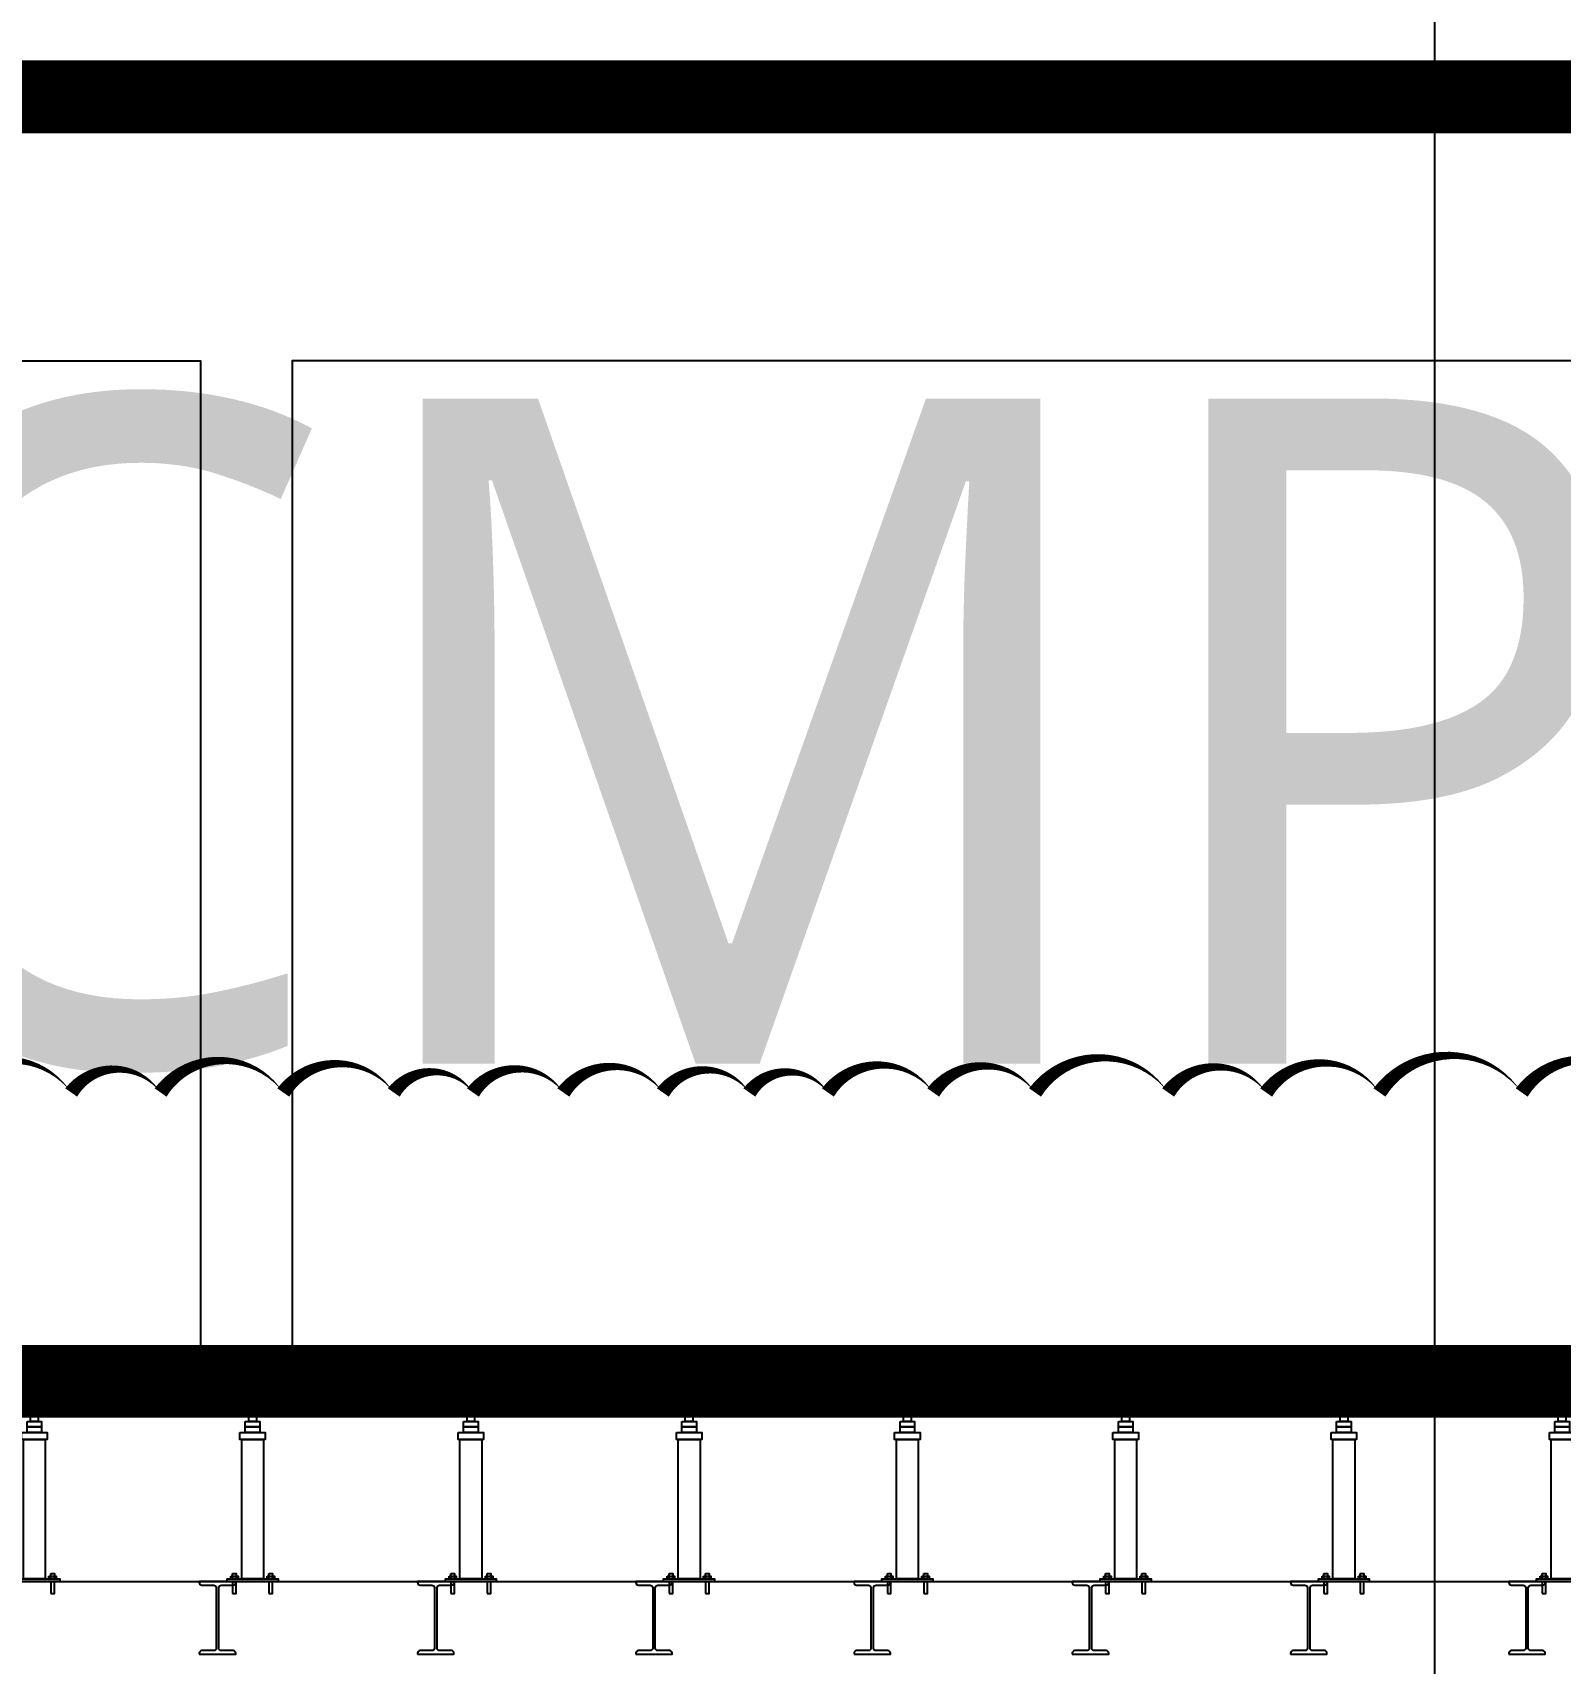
# Model space of a CAD drawing. Extents: x -3080 to 28500, y -1326 to 31609.
# Drawn here: x 5579.5 to 5999.5, y 26588.3 to 27036.5 of the extents above; entities that cross this region are included whole.
import ezdxf
from ezdxf.xclip import XClip

# ---------------------------------------------------------------- set-up
doc = ezdxf.new("R2010")
doc.units = 0
doc.header["$LTSCALE"] = 100
doc.header["$XCLIPFRAME"] = 2
doc.linetypes.add('188K-SM-07-F10-MECH-CR PIPE-Y2257103$0$X-S-FAB_SL ALL$0$HIDDEN', pattern=[0.4, 0.3, -0.1])
for name, color, linetype in [('0-xref', 8, 'Continuous'), ('188K-SM-07-F10-MECH-CR PIPE-Y2257103$0$0-BG', 6, 'Continuous'), ('188K-SM-07-F10-MECH-CR PIPE-Y2257103$0$0-CF-BABY 位', 2, 'Continuous'), ('188K-SM-07-F10-MECH-CR PIPE-Y2257103$0$AP2C-SM-08-FNN-340-A(N)-SMP$0$18P2-SM-08-FNN-320-A(9)-20190318-JEN$0$SM-08-FNN-300-A(9)-JEN$0$15P6-SM-08-FNN-320-A(10)-UIS-TCM$0$15P6-SM-08-FNN-320-A(10)-UIS-TCM$0$15P6-SM-08-FNN-320-A(10)-UIS-TCM$0$15P6-SM-08-FNN-320-A(10)-UIS-TCM$0$15P6-SM-08-FNN-320-A(10)-UIS-TCM$0$0-IE-SECTION', 1, 'Continuous'), ('188K-SM-07-F10-MECH-CR PIPE-Y2257103$0$Raised Floor', 1, 'Continuous'), ('188K-SM-07-F10-MECH-CR PIPE-Y2257103$0$X-S-FAB_SL ALL$0$ASP_3', 3, 'Continuous'), ('188K-SM-07-F10-MECH-CR PIPE-Y2257103$0$X-S-FAB_SL ALL$0$ASP_8', 8, 'Continuous'), ('188K-SM-07-F10-MECH-CR PIPE-Y2257103$0$X-S-FAB_SL ALL$0$WALL-RC', 1, 'Continuous')]:
    doc.layers.add(name, color=color, linetype=linetype)
doc.styles.add('188K-SM-07-F10-MECH-CR PIPE-Y2257103$0$Standard', font='', dxfattribs={"width": 0.8})
doc.styles.get('188K-SM-07-F10-MECH-CR PIPE-Y2257103$0$Standard').set_extended_font_data('Microsoft JhengHei')

# ---------------------------------------------------------------- blocks, each defined once
blk = doc.blocks.new('188K-SM-07-F10-MECH-CR PIPE-Y2257103$0$TOOL123')
at = {"layer": '188K-SM-07-F10-MECH-CR PIPE-Y2257103$0$0-CF-BABY 位', "const_width": 20}
blk.add_lwpolyline([(4997.96, -83776.14), (6427.77, -83776.14), (6427.77, -84129.23), (4997.96, -84129.23)], close=True, dxfattribs=at)
at = {"layer": '188K-SM-07-F10-MECH-CR PIPE-Y2257103$0$0-CF-BABY 位', "style": '188K-SM-07-F10-MECH-CR PIPE-Y2257103$0$Standard'}
blk.add_text('CMP', height=182.805, dxfattribs=at).set_placement((5513.2, -84041.87))
blk = doc.blocks.new('188K-SM-07-F10-MECH-CR PIPE-Y2257103$0$X-S-FAB_SL ALL$0$steel_100x200')
at = {"color": 6}
blk.add_lwpolyline([(0, 0), (10, 0), (10, 0.3, 0.414214), (9.3, 1), (6.05, 1, -0.414214), (5.35, 1.7), (5.35, 18.3, -0.414214), (6.05, 19), (9.3, 19, 0.414214), (10, 19.7), (10, 20), (0, 20), (0, 19.7, 0.414214), (0.7, 19), (3.95, 19, -0.414214), (4.65, 18.3), (4.65, 1.7, -0.414214), (3.95, 1), (0.7, 1, 0.414214), (0, 0.3)], format="xyb", close=True, dxfattribs=at)
blk = doc.blocks.new('*U1663')
at = {"layer": '188K-SM-07-F10-MECH-CR PIPE-Y2257103$0$X-S-FAB_SL ALL$0$WALL-RC'}
blk.add_blockref('188K-SM-07-F10-MECH-CR PIPE-Y2257103$0$X-S-FAB_SL ALL$0$steel_100x200', (-5, -10), dxfattribs=at)
blk = doc.blocks.new('*U1664')
at = {"layer": '188K-SM-07-F10-MECH-CR PIPE-Y2257103$0$X-S-FAB_SL ALL$0$WALL-RC', "color": 0, "linetype": 'ByBlock', "lineweight": -2, "transparency": 16777216}
for p in [(3780, 0), (3840, 0), (3900, 0), (3960, 0), (4020, 0), (4080, 0), (4140, 0)]:
    blk.add_blockref('*U1663', p, dxfattribs=at)
blk = doc.blocks.new('188K-SM-07-F10-MECH-CR PIPE-Y2257103$0$X-S-FAB_SL ALL')
at = {"color": 6}
blk.add_line((-2628.521, -72723.977), (19076.479, -72723.977), dxfattribs=at)
at = {"layer": '188K-SM-07-F10-MECH-CR PIPE-Y2257103$0$X-S-FAB_SL ALL$0$ASP_3', "linetype": '188K-SM-07-F10-MECH-CR PIPE-Y2257103$0$X-S-FAB_SL ALL$0$HIDDEN'}
for p, q in [((-2628.521, -72668.977), (19076.479, -72668.977)), ((-2628.521, -72674.477), (19076.479, -72674.477))]:
    blk.add_line(p, q, dxfattribs=at)
at = {"layer": '188K-SM-07-F10-MECH-CR PIPE-Y2257103$0$X-S-FAB_SL ALL$0$ASP_8'}
blk.add_line((1491.479, -72848.977), (1491.479, -71981.477), dxfattribs=at)
at = {"layer": '188K-SM-07-F10-MECH-CR PIPE-Y2257103$0$X-S-FAB_SL ALL$0$WALL-RC'}
blk.add_blockref('*U1664', (-2623.171, -72733.977), dxfattribs=at)
blk = doc.blocks.new('188K-SM-07-F10-MECH-CR PIPE-Y2257103$0$A$Cf749f455')
at = {"layer": '188K-SM-07-F10-MECH-CR PIPE-Y2257103$0$Raised Floor'}
for points in [[(60, 45), (0, 45), (0, 40), (60, 40)], [(-4.5, 40), (4.5, 40), (4.5, 39.5), (-4.5, 39.5)], [(-4.5, 39), (4.5, 39), (4.5, 39.5), (-4.5, 39.5)], [(1.05, 39), (-1.05, 39), (-1.05, 34), (1.05, 34)], [(4.5, 37.5), (55.5, 37.5), (58, 40), (2, 40)], [(2, 34), (-2, 34), (-2, 32.5), (2, 32.5)], [(2, 32.5), (-2, 32.5), (-2, 31), (2, 31)], [(3.5, 31), (-3.5, 31), (-3.5, 29), (3.5, 29)], [(3, 29), (-3, 29), (-3, -9.3), (3, -9.3)], [(-4, -8.5), (-6, -8.5), (-6, -9.3), (-4, -9.3)], [(-4.5, -7.8), (-5.5, -7.8), (-5.5, -9.3), (-4.5, -9.3)], [(6, -8.5), (4, -8.5), (4, -9.3), (6, -9.3)], [(5.5, -7.8), (4.5, -7.8), (4.5, -9.3), (5.5, -9.3)], [(-7, -10), (7, -10), (7, -9.3), (-7, -9.3)], [(-4.5, -13.3), (-5.5, -13.3), (-5.5, -10), (-4.5, -10)], [(5.5, -13.3), (4.5, -13.3), (4.5, -10), (5.5, -10)]]:
    blk.add_lwpolyline(points, close=True, dxfattribs=at)
blk = doc.blocks.new('*U1648')
at = {"layer": '188K-SM-07-F10-MECH-CR PIPE-Y2257103$0$AP2C-SM-08-FNN-340-A(N)-SMP$0$18P2-SM-08-FNN-320-A(9)-20190318-JEN$0$SM-08-FNN-300-A(9)-JEN$0$15P6-SM-08-FNN-320-A(10)-UIS-TCM$0$15P6-SM-08-FNN-320-A(10)-UIS-TCM$0$15P6-SM-08-FNN-320-A(10)-UIS-TCM$0$15P6-SM-08-FNN-320-A(10)-UIS-TCM$0$15P6-SM-08-FNN-320-A(10)-UIS-TCM$0$0-IE-SECTION'}
blk.add_lwpolyline([(22872.45, -72388.48), (22246.75, -72388.48), (22246.75, -72668.98), (22872.45, -72668.98)], close=True, dxfattribs=at)
blk = doc.blocks.new('*U1647')
at = {"layer": '188K-SM-07-F10-MECH-CR PIPE-Y2257103$0$AP2C-SM-08-FNN-340-A(N)-SMP$0$18P2-SM-08-FNN-320-A(9)-20190318-JEN$0$SM-08-FNN-300-A(9)-JEN$0$15P6-SM-08-FNN-320-A(10)-UIS-TCM$0$15P6-SM-08-FNN-320-A(10)-UIS-TCM$0$15P6-SM-08-FNN-320-A(10)-UIS-TCM$0$15P6-SM-08-FNN-320-A(10)-UIS-TCM$0$15P6-SM-08-FNN-320-A(10)-UIS-TCM$0$0-IE-SECTION'}
blk.add_lwpolyline([(23033.43, -72388.48), (23557.7, -72388.48), (23557.7, -72668.98), (23033.43, -72668.98)], close=True, dxfattribs=at)
blk = doc.blocks.new('188K-SM-07-F10-MECH-CR PIPE-Y2257103')
blk.add_blockref('188K-SM-07-F10-MECH-CR PIPE-Y2257103$0$TOOL123', (0, 110795.018))
ref = blk.add_blockref('188K-SM-07-F10-MECH-CR PIPE-Y2257103$0$X-S-FAB_SL ALL', (4473.521, 99334.763))
XClip(ref).set_block_clipping_path([(-7553.4648570136, -75341.9369645483), (24026.2025623869, -67725.7696244382)])
blk.add_lwpolyline([(6023.812, 26745.21, 0, 4, 0.5205671), (5988.884, 26745.21, 0, 4, 0.5205671), (5949.79, 26745.21, 0, 4, 0.5205671), (5918.626, 26745.21, 0, 4, 0.5205671), (5891.687, 26745.21, 0, 4, 0.5205671), (5855.108, 26745.21, 0, 4, 0.5205671), (5827.1, 26745.21, 0, 4, 0.5205671), (5798.149, 26745.21, 0, 4, 0.5205671), (5776.557, 26745.21, 0, 4, 0.5205671), (5752.78, 26745.21, 0, 4, 0.5205671), (5725.428, 26745.21, 0, 4, 0.5205671), (5700.568, 26745.21, 0, 4, 0.5205671), (5678.804, 26745.21, 0, 4, 0.5205671), (5648.424, 26745.21, 0, 4, 0.5205671), (5614.697, 26745.21, 0, 4, 0.5205671), (5590.126, 26745.21, 0, 4, 0.5205671), (5556.143, 26745.21, 0, 4, 0.5205671)], format="xyseb")
at = {"xscale": -1}
for p in [(5580, 26620.786), (5640, 26620.786), (5700, 26620.786), (5760, 26620.786), (5820, 26620.786), (5880, 26620.786), (5940, 26620.786), (6000, 26620.786)]:
    blk.add_blockref('188K-SM-07-F10-MECH-CR PIPE-Y2257103$0$A$Cf749f455', p, dxfattribs=at)
at = {"layer": '188K-SM-07-F10-MECH-CR PIPE-Y2257103$0$0-BG'}
for name, p in [('*U1647', (-17931.983, 99334.763)), ('*U1648', (-16595.849, 99334.763))]:
    blk.add_blockref(name, p, dxfattribs=at)

msp = doc.modelspace()

# ---------------------------------------------------------------- block references
at = {"layer": '0-xref'}
msp.add_blockref('188K-SM-07-F10-MECH-CR PIPE-Y2257103', (0, 0), dxfattribs=at)

doc.saveas('drawing.dxf')
